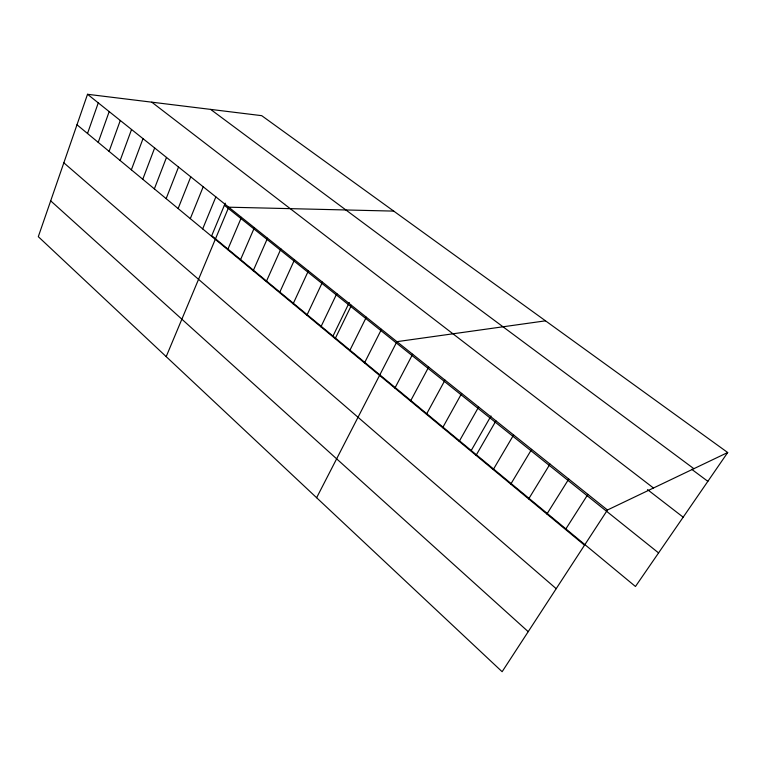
<?xml version="1.0" encoding="UTF-8"?>
<svg xmlns="http://www.w3.org/2000/svg" width="766" height="766" viewBox="0 0 766 766"><rect width="100%" height="100%" fill="white"/><g stroke="black" fill="none" stroke-linecap="round" stroke-linejoin="round"><path stroke-width="1.15" d="M87.525 94.285L38.3 236.675L502.123 671.715L607.448 510.003L727.7 452.524L261.704 115.666L87.525 94.285L607.448 510.003M87.516 133.504L98.268 102.874M98.22 142.371L109.184 111.606M109.098 151.371L120.281 120.473M120.138 160.525L131.551 129.483M131.359 169.822L143.012 138.646M142.763 179.273L154.655 147.953M154.359 188.867L166.49 157.423M166.145 198.633L178.526 167.045M178.124 208.553L190.763 176.822M190.303 218.645L203.201 186.78M202.684 228.9L215.859 196.9M225.261 203.162L211.722 235.679L635.464 586.488L727.7 452.524M166.193 356.63L228.737 207.193L393.714 211.1M227.713 249.639L241.453 217.352M240.361 260.105L254.379 227.694M253.211 270.762L267.525 238.207M266.29 281.591L280.911 248.902M279.59 292.612L294.517 259.789M293.129 303.824L308.372 270.867M306.898 315.228L322.476 282.147M320.916 326.843L336.829 293.617M332.98 336.073L349.296 302.503M335.182 338.658L351.441 305.308M349.708 350.684L366.32 317.201M364.492 362.94L381.478 329.323M316.626 497.728L396.912 341.665L545.516 320.83M394.892 388.123L412.644 354.246M410.519 401.068L428.673 367.058M426.442 414.253L445.008 380.118M442.662 427.696L461.659 393.437M459.198 441.388L478.635 407.005M471.224 450.513L491.006 415.976M476.059 455.358L495.947 420.85M493.247 469.596L513.603 434.964M510.778 484.122L531.623 449.374M528.664 498.934L549.998 464.062M546.905 514.043L568.755 479.066M565.519 529.459L587.905 494.376M210.621 109.394L693.872 468.696M691.679 469.28L707.861 481.335M151.783 102.175L653.465 488.009M647.5 489.618L683.186 517.184M224.381 205.278L658.578 552.918M76.983 124.772L584.525 545.201M63.827 162.813L556.202 588.681M50.69 200.845L528.214 631.663"/></g></svg>
